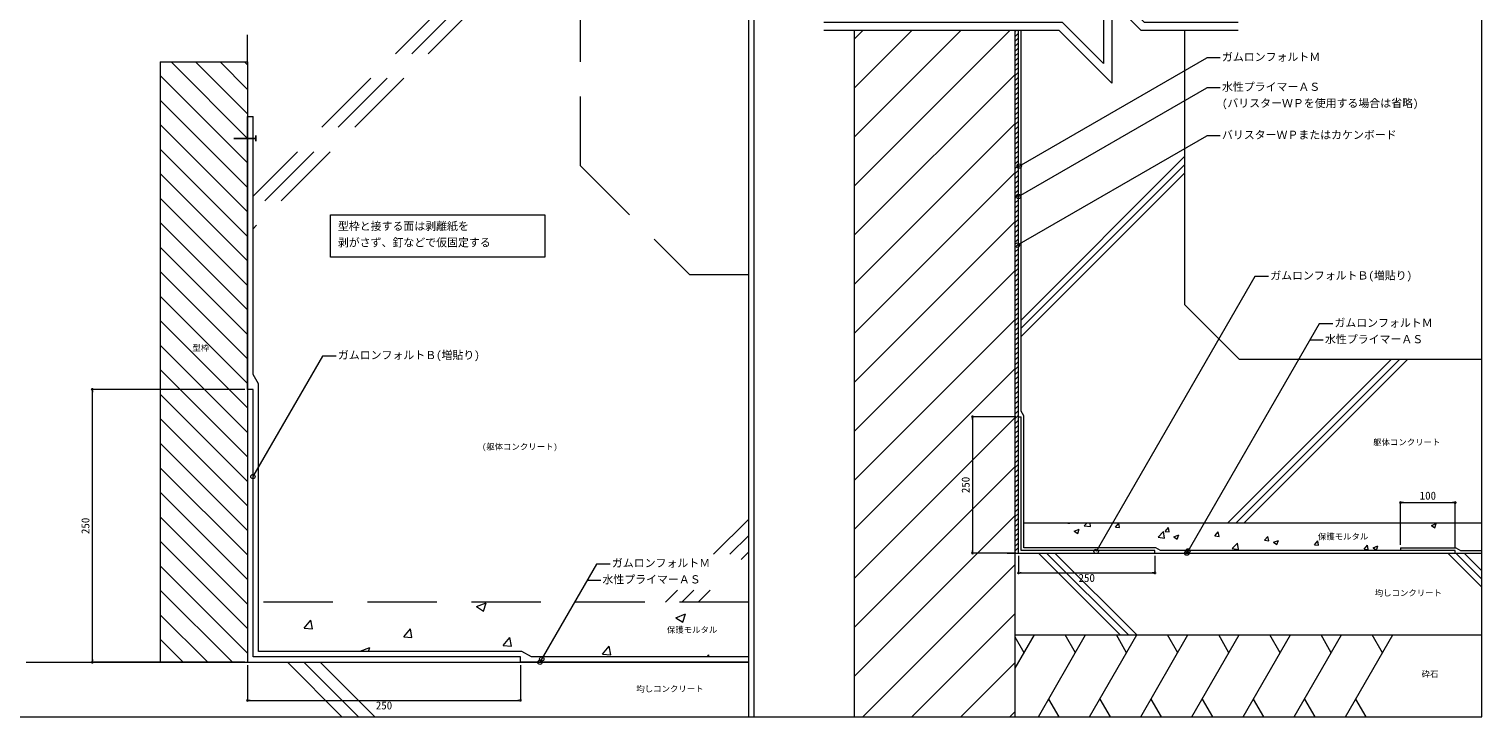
# Model space of a CAD drawing. Units: millimetres, scale not verified. Extents: x -2000 to 2000, y -1375 to 1375.
# Drawn here: x -662 to 2000, y -1375 to -115 of the extents above; entities that cross this region are included whole.
import ezdxf
from ezdxf.enums import TextEntityAlignment as Align

# ---------------------------------------------------------------- set-up
doc = ezdxf.new("R2010")
doc.units = ezdxf.units.MM
doc.header["$LTSCALE"] = 10
doc.linetypes.add('USER2', pattern=[19.05, 12.7, -6.35])
for name, color, linetype, lineweight in [('0-0_0', 7, 'Continuous', 25), ('0-1_HATCH', 9, 'Continuous', 18), ('0-3_KUTAI', 3, 'Continuous', 18), ('0-4_BOUSUI', 1, 'Continuous', 18), ('0-5_MOJI', 7, 'Continuous', 18), ('0-6_sunpo', 7, 'Continuous', 18), ('0-9_waku', 7, 'Continuous', 18), ('0-A_bousui2', 7, 'USER2', 25), ('0-B_KUTAI2', 3, 'USER2', 18)]:
    doc.layers.add(name, color=color, linetype=linetype, lineweight=lineweight)
doc.styles.add('ＭＳ ゴシック', font='')
doc.styles.get('ＭＳ ゴシック').set_extended_font_data('MS Gothic')

# ---------------------------------------------------------------- blocks, each defined once
blk = doc.blocks.new('_DOT')
at = {"layer": '0-0_0'}
for p, q in [((-0.5, 0), (-1, 0)), ((0.25, 0), (-0.25, 0))]:
    blk.add_line(p, q, dxfattribs=at)
blk.add_circle((0, 0), 0.25, dxfattribs=at)

msp = doc.modelspace()

# ---------------------------------------------------------------- linework, layer by layer
at = {"layer": '0-1_HATCH', "linetype": 'USER2'}
for p, q in [((99.38, -69.91), (-251.33, -420.63)), ((129.38, -69.91), (-251.33, -450.63)), ((159.38, -69.91), (-251.33, -480.63)), ((656.67, -1012.63), (592.34, -1076.95)), ((656.67, -1042.63), (622.34, -1076.95)), ((656.67, -1072.63), (642.74, -1086.55)), ((526.25, -1143.04), (504.38, -1164.91)), ((556.25, -1143.04), (534.38, -1164.91)), ((586.25, -1143.04), (564.38, -1164.91))]:
    msp.add_line(p, q, dxfattribs=at)
at = {"layer": '0-1_HATCH'}
for p, q in [((850, -133.35), (865.94, -117.41)), ((850, -223.16), (955.75, -117.41)), ((850, -312.96), (1045.55, -117.41)), ((850, -402.76), (1135.35, -117.41)), ((1145, -118.95), (1146.61, -117.34)), ((1145, -127.93), (1151, -121.93)), ((1145, -136.91), (1151, -130.91)), ((1145, -145.89), (1151, -139.89)), ((1145, -154.87), (1151, -148.87)), ((1145, -163.85), (1151, -157.85)), ((-261.33, -314.99), (-401.42, -174.91)), ((-261.33, -270.09), (-356.52, -174.91)), ((-261.33, -225.19), (-311.61, -174.91)), ((-261.33, -180.29), (-266.71, -174.91)), ((1145, -172.83), (1151, -166.83)), ((1145, -181.81), (1151, -175.81)), ((1145, -190.79), (1151, -184.79)), ((-261.33, -359.9), (-421.33, -199.9)), ((850, -492.56), (1145, -197.56)), ((1145, -199.77), (1151, -193.77)), ((1145, -208.75), (1151, -202.75)), ((1145, -217.73), (1151, -211.73)), ((1145, -226.71), (1151, -220.71)), ((1145, -235.69), (1151, -229.69)), ((1145, -244.67), (1151, -238.67)), ((-261.33, -404.8), (-421.33, -244.8)), ((1145, -253.65), (1151, -247.65)), ((1145, -262.63), (1151, -256.63)), ((1145, -271.61), (1151, -265.61)), ((-261.33, -449.7), (-421.33, -289.7)), ((850, -582.37), (1145, -287.37)), ((1145, -280.59), (1151, -274.59)), ((1145, -289.57), (1151, -283.57)), ((1145, -298.55), (1151, -292.55)), ((1145, -307.53), (1151, -301.53)), ((1145, -316.51), (1151, -310.51)), ((-261.33, -494.6), (-421.33, -334.6)), ((1145, -325.49), (1151, -319.49)), ((1145, -334.47), (1151, -328.47)), ((1145, -343.45), (1151, -337.45)), ((1145, -352.43), (1151, -346.43)), ((1145, -361.41), (1151, -355.41)), ((1145, -370.39), (1151, -364.39)), ((1456, -347.77), (1156, -647.77)), ((1456, -362.77), (1156, -662.77)), ((-261.33, -539.5), (-421.33, -379.5)), ((850, -672.17), (1145, -377.17)), ((1145, -379.37), (1151, -373.37)), ((1145, -388.35), (1151, -382.35)), ((1145, -397.33), (1151, -391.33)), ((1456, -377.77), (1156, -677.77)), ((-261.33, -584.4), (-421.33, -424.4)), ((1145, -406.31), (1151, -400.31)), ((1145, -415.29), (1151, -409.29)), ((1145, -424.28), (1151, -418.28)), ((1145, -433.26), (1151, -427.26)), ((1145, -442.24), (1151, -436.24)), ((1145, -451.22), (1151, -445.22)), ((-261.33, -629.3), (-421.33, -469.3)), ((850, -761.97), (1145, -466.97)), ((1145, -460.2), (1151, -454.2)), ((1145, -469.18), (1151, -463.18)), ((1145, -478.16), (1151, -472.16)), ((1145, -487.14), (1151, -481.14)), ((1145, -496.12), (1151, -490.12)), ((1145, -505.1), (1151, -499.1)), ((-261.33, -674.2), (-421.33, -514.2)), ((1145, -514.08), (1151, -508.08)), ((1145, -523.06), (1151, -517.06)), ((1145, -532.04), (1151, -526.04)), ((850, -851.77), (1145, -556.77)), ((1145, -541.02), (1151, -535.02)), ((1145, -550), (1151, -544)), ((1145, -558.98), (1151, -552.98)), ((-261.33, -719.11), (-421.33, -559.11)), ((1145, -567.96), (1151, -561.96)), ((1145, -576.94), (1151, -570.94)), ((1145, -585.92), (1151, -579.92)), ((-261.33, -764.01), (-421.33, -604.01)), ((1145, -594.9), (1151, -588.9)), ((1145, -603.88), (1151, -597.88)), ((1145, -612.86), (1151, -606.86)), ((1145, -621.84), (1151, -615.84)), ((1145, -630.82), (1151, -624.82)), ((1145, -639.8), (1151, -633.8)), ((-261.33, -808.91), (-421.33, -648.91)), ((850, -941.58), (1145, -646.58)), ((1145, -648.78), (1151, -642.78)), ((1145, -657.76), (1151, -651.76)), ((1145, -666.74), (1151, -660.74)), ((1145, -675.72), (1151, -669.72)), ((1145, -684.7), (1151, -678.7)), ((1145, -693.68), (1151, -687.68)), ((-261.33, -853.81), (-421.33, -693.81)), ((1145, -702.66), (1151, -696.66)), ((1145, -711.64), (1151, -705.64)), ((1145, -720.62), (1151, -714.62)), ((-261.33, -898.71), (-421.33, -738.71)), ((850, -1031.38), (1145, -736.38)), ((1145, -729.6), (1151, -723.6)), ((1145, -738.58), (1151, -732.58)), ((1145, -747.56), (1151, -741.56)), ((1833.86, -719.91), (1533.86, -1019.91)), ((1848.86, -719.91), (1548.86, -1019.91)), ((1863.86, -719.91), (1563.86, -1019.91)), ((1145, -756.54), (1151, -750.54)), ((1145, -765.52), (1151, -759.52)), ((1145, -774.51), (1151, -768.51)), ((-261.33, -943.61), (-421.33, -783.61)), ((1145, -783.49), (1151, -777.49)), ((1145, -792.47), (1151, -786.47)), ((1145, -801.45), (1151, -795.45)), ((1145, -810.43), (1151, -804.43)), ((1145, -819.41), (1151, -813.41)), ((1145, -828.39), (1151, -822.39)), ((-261.33, -988.51), (-421.33, -828.51)), ((850, -1121.18), (1145, -826.18)), ((1145, -837.37), (1151, -831.37)), ((1145, -846.35), (1151, -840.35)), ((1145, -855.33), (1151, -849.33)), ((-261.33, -1033.41), (-421.33, -873.41)), ((1145, -864.31), (1151, -858.31)), ((1145, -873.29), (1151, -867.29)), ((1145, -882.27), (1151, -876.27)), ((1145, -891.25), (1151, -885.25)), ((1145, -900.23), (1151, -894.23)), ((1145, -909.21), (1151, -903.21)), ((-261.33, -1078.32), (-421.33, -918.32)), ((850, -1210.98), (1145, -915.98)), ((1145, -918.19), (1151, -912.19)), ((1145, -927.17), (1151, -921.17)), ((1145, -936.15), (1151, -930.15)), ((1145, -945.13), (1151, -939.13)), ((1145, -954.11), (1151, -948.11)), ((1145, -963.09), (1151, -957.09)), ((-261.33, -1123.22), (-421.33, -963.22)), ((1145, -972.07), (1151, -966.07)), ((1145, -981.05), (1151, -975.05)), ((1145, -990.03), (1151, -984.03)), ((-261.33, -1168.12), (-421.33, -1008.12)), ((850, -1300.79), (1145, -1005.79)), ((1145, -999.01), (1151, -993.01)), ((1145, -1007.99), (1151, -1001.99)), ((1145, -1016.97), (1151, -1010.97)), ((1145, -1025.95), (1151, -1019.95)), ((1145, -1034.93), (1151, -1028.93)), ((1145, -1043.91), (1151, -1037.91)), ((1241.52, -1019.91), (1245.08, -1020.22)), ((1245.09, -1020.22), (1245.03, -1019.91)), ((1253.09, -1034.6), (1261.99, -1031.19)), ((1253.1, -1034.6), (1259.41, -1038.86)), ((1259.41, -1038.86), (1261.99, -1031.19)), ((1271.47, -1024.66), (1276.03, -1019.91)), ((1271.48, -1024.66), (1282.77, -1026.41)), ((1282.77, -1026.41), (1282.01, -1019.91)), ((1328.58, -1027.53), (1334.71, -1020.23)), ((1328.58, -1027.53), (1336.17, -1028.19)), ((1336.18, -1028.19), (1334.71, -1020.23)), ((1407.01, -1045.68), (1416.91, -1035.37)), ((1418.31, -1047.43), (1416.91, -1035.37)), ((1419.67, -1035.5), (1427.27, -1036.16)), ((1419.68, -1035.5), (1425.8, -1028.2)), ((1427.27, -1036.16), (1425.8, -1028.2)), ((1510.77, -1043.47), (1516.89, -1036.17)), ((1518.36, -1044.14), (1516.89, -1036.17)), ((1907.35, -1024.15), (1916.24, -1020.74)), ((1907.35, -1024.15), (1913.67, -1028.41)), ((1913.67, -1028.41), (1916.24, -1020.74)), ((-261.33, -1213.02), (-421.33, -1053.02)), ((1145, -1052.89), (1151, -1046.89)), ((1145, -1061.87), (1151, -1055.87)), ((1407.02, -1045.68), (1418.31, -1047.43)), ((1435.61, -1044.77), (1444.5, -1041.36)), ((1435.61, -1044.77), (1441.93, -1049.03)), ((1441.93, -1049.03), (1444.5, -1041.36)), ((1510.77, -1043.47), (1518.36, -1044.13)), ((1542.55, -1066.7), (1552.45, -1056.39)), ((1553.85, -1068.45), (1552.45, -1056.39)), ((1601.86, -1051.44), (1607.98, -1044.14)), ((1601.86, -1051.44), (1609.45, -1052.1)), ((1609.45, -1052.11), (1607.98, -1044.14)), ((1618.13, -1054.94), (1627.02, -1051.53)), ((1618.13, -1054.94), (1624.44, -1059.2)), ((1624.44, -1059.2), (1627.02, -1051.53)), ((1692.95, -1059.4), (1699.07, -1052.11)), ((1692.95, -1059.41), (1700.54, -1060.07)), ((1700.54, -1060.08), (1699.08, -1052.11)), ((1784.04, -1067.37), (1790.17, -1060.08)), ((1791.64, -1068.05), (1790.17, -1060.08)), ((1800.64, -1065.11), (1809.53, -1061.7)), ((1806.96, -1069.37), (1809.53, -1061.7)), ((1145, -1070.85), (1151, -1064.85)), ((1149.92, -1074.91), (1151, -1073.83)), ((1337.46, -1224.91), (1187.46, -1074.91)), ((1352.46, -1224.91), (1202.46, -1074.91)), ((1367.46, -1224.91), (1217.46, -1074.91)), ((1542.55, -1066.7), (1553.85, -1068.45)), ((1784.04, -1067.37), (1791.63, -1068.04)), ((1800.64, -1065.11), (1806.96, -1069.38)), ((2000, -1137.45), (1937.46, -1074.91)), ((2000, -1122.45), (1952.46, -1074.91)), ((2000, -1107.45), (1967.46, -1074.91)), ((-261.33, -1257.92), (-421.33, -1097.92)), ((865.51, -1375.08), (1145, -1095.59)), ((-289.24, -1274.91), (-421.33, -1142.82)), ((158.24, -1172.84), (176.03, -1166.01)), ((170.87, -1181.36), (176.02, -1166.01)), ((-334.15, -1274.91), (-421.33, -1187.72)), ((-157.49, -1212.23), (-145.25, -1197.64)), ((-142.31, -1213.59), (-145.25, -1197.66)), ((158.24, -1172.84), (170.87, -1181.36)), ((523.27, -1193.18), (541.06, -1186.36)), ((523.27, -1193.18), (535.9, -1201.71)), ((535.91, -1201.7), (541.06, -1186.36)), ((955.37, -1375.03), (1145, -1185.39)), ((-157.5, -1212.23), (-142.32, -1213.56)), ((24.69, -1228.17), (36.94, -1213.58)), ((39.87, -1229.53), (36.93, -1213.6)), ((-379.05, -1274.91), (-421.33, -1232.62)), ((-55.17, -1254.76), (-37.39, -1247.94)), ((-39.73, -1254.91), (-37.39, -1247.94)), ((24.68, -1228.17), (39.87, -1229.5)), ((206.87, -1244.11), (222.05, -1245.44)), ((206.88, -1244.11), (219.12, -1229.52)), ((222.05, -1245.47), (219.12, -1229.55)), ((389.06, -1260.05), (401.31, -1245.46)), ((404.24, -1261.41), (401.3, -1245.49)), ((1145, -1285.96), (1180.25, -1224.91)), ((1161.5, -1257.39), (1145, -1228.81)), ((1187.4, -1374.91), (1274, -1224.91)), ((1255.25, -1257.39), (1236.5, -1224.91)), ((1281.15, -1374.91), (1367.75, -1224.91)), ((1349, -1257.39), (1330.25, -1224.91)), ((1374.9, -1374.91), (1461.5, -1224.91)), ((1442.75, -1257.39), (1424, -1224.91)), ((1468.65, -1374.91), (1555.25, -1224.91)), ((1536.5, -1257.39), (1517.75, -1224.91)), ((1562.4, -1374.91), (1649, -1224.91)), ((1630.25, -1257.39), (1611.5, -1224.91)), ((1656.15, -1374.91), (1742.75, -1224.91)), ((1724, -1257.39), (1705.25, -1224.91)), ((1749.9, -1374.91), (1836.5, -1224.91)), ((1817.75, -1257.39), (1799, -1224.91)), ((-88.42, -1374.91), (-188.42, -1274.91)), ((-58.42, -1374.91), (-158.42, -1274.91)), ((-28.42, -1374.91), (-128.42, -1274.91)), ((-55.18, -1254.76), (-54.96, -1254.91)), ((389.05, -1260.05), (404.23, -1261.38)), ((580.54, -1264.91), (583.49, -1261.4)), ((584.13, -1264.91), (583.49, -1261.43)), ((1045.22, -1374.97), (1145, -1275.2)), ((1206.15, -1342.43), (1224.9, -1374.91)), ((1299.9, -1342.43), (1318.65, -1374.91)), ((1393.65, -1342.43), (1412.4, -1374.91)), ((1487.4, -1342.43), (1506.15, -1374.91)), ((1581.15, -1342.43), (1599.9, -1374.91)), ((1674.9, -1342.43), (1693.65, -1374.91)), ((1768.65, -1342.43), (1787.4, -1374.91)), ((1135.08, -1374.92), (1145, -1365))]:
    msp.add_line(p, q, dxfattribs=at)
at = {"layer": '0-3_KUTAI'}
for p, q in [((1145, -1374.91), (1145, -117.41)), ((1151, -1074.91), (1151, -117.41)), ((1456, -619.91), (1456, -117.41)), ((-421.33, -174.91), (-261.33, -174.91)), ((-421.33, -174.91), (-421.33, -1274.91)), ((-261.33, -174.91), (-261.33, -1274.91)), ((1456, -619.91), (1556, -719.91)), ((2000, -719.91), (1556, -719.91)), ((2000, -1019.91), (1161, -1019.91)), ((1130, -1074.91), (2000, -1074.91)), ((1145, -1224.91), (2000, -1224.91)), ((-666.67, -1274.91), (656.67, -1274.91))]:
    msp.add_line(p, q, dxfattribs=at)
at = {"layer": '0-4_BOUSUI'}
for p, q in [((-261.33, -274.91), (-251.33, -274.91)), ((1151, -824.91), (1156, -824.91)), ((1401, -1074.91), (1401, -1069.91)), ((1851, -1064.91), (1851, -1069.91)), ((1951, -1074.91), (1951, -1069.91))]:
    msp.add_line(p, q, dxfattribs=at)
for points in [[(1951, -1069.91), (1411, -1069.91), (1402.34, -1064.91), (1185.14, -1064.91), (1161, -1064.91), (1161, -823.57), (1156, -814.91), (1156, -117.41)], [(656.67, -1274.91), (238.67, -1274.91), (238.67, -1264.91), (-251.33, -1264.91), (-251.33, -774.91), (-261.33, -774.91), (-261.33, -274.91)], [(656.67, -1264.91), (258.67, -1264.91), (241.35, -1254.91), (-241.33, -1254.91), (-241.33, -764.91), (-251.33, -747.59), (-251.33, -274.91)], [(-261.33, -774.91), (-261.33, -1274.91), (238.67, -1274.91), (238.67, -1264.91), (-251.33, -1264.91), (-251.33, -774.91)], [(1401, -1069.91), (1156, -1069.91), (1156, -824.91)], [(1851, -1064.91), (1952.34, -1064.91), (1961, -1069.91), (2000, -1069.91)]]:
    msp.add_lwpolyline(points, dxfattribs=at)
at = {"layer": '0-5_MOJI'}
for p, q in [((1152.26, -365.76), (1495.72, -167.46)), ((1520.72, -167.46), (1495.72, -167.46)), ((1151, -421.27), (1495.72, -222.25)), ((1520.72, -222.25), (1495.72, -222.25)), ((1148.8, -510.6), (1495.72, -310.3)), ((1520.72, -310.3), (1495.72, -310.3)), ((1584.1, -567.95), (1293.28, -1071.65)), ((1609.1, -567.95), (1584.1, -567.95)), ((1701.72, -654.69), (1459.1, -1074.91)), ((1726.72, -654.69), (1701.72, -654.69)), ((1709.4, -684.69), (1684.4, -684.69)), ((-123.88, -713.75), (-251.45, -934.72)), ((-98.88, -713.75), (-123.88, -713.75)), ((378.12, -1094.84), (274.16, -1274.91)), ((403.12, -1094.84), (378.12, -1094.84)), ((385.8, -1124.84), (360.8, -1124.84))]:
    msp.add_line(p, q, dxfattribs=at)
msp.add_lwpolyline([(-109.39, -455.08), (283.23, -455.08), (283.23, -532.75), (-109.39, -532.75)], close=True, dxfattribs=at)
for centre in [(1152.26, -365.76), (1151, -421.27), (1148.8, -510.6), (-251.45, -934.72), (1293.28, -1071.65), (1459.1, -1074.91), (1461.45, -1070.84), (274.16, -1274.91), (277.66, -1268.84)]:
    msp.add_circle(centre, 4, dxfattribs=at)
at = {"layer": '0-6_sunpo'}
for p, q in [((-266.33, -774.91), (-545.74, -774.91)), ((-545.74, -1269.91), (-545.74, -779.91)), ((1146, -824.91), (1066.82, -824.91)), ((1066.82, -829.91), (1066.82, -1069.91)), ((1851, -1059.91), (1851, -982.28)), ((1856, -982.28), (1946, -982.28)), ((1951, -1064.91), (1951, -982.28)), ((1146, -1074.91), (1066.82, -1074.91)), ((1151, -1079.91), (1151, -1111.1)), ((1401, -1079.91), (1401, -1111.1)), ((1156, -1111.1), (1396, -1111.1)), ((-266.33, -1274.91), (-545.74, -1274.91)), ((-261.33, -1279.91), (-261.33, -1344.69)), ((238.67, -1279.91), (238.67, -1344.69)), ((-256.33, -1344.69), (233.67, -1344.69))]:
    msp.add_line(p, q, dxfattribs=at)
for points in [[(1553.7, -102.41), (1381.77, -102.41), (1306.77, -27.41), (1306.77, -177.41), (1231.77, -102.41), (794.16, -102.41)], [(1553.7, -117.41), (1375.56, -117.41), (1321.77, -63.62), (1321.77, -213.62), (1225.56, -117.41), (794.16, -117.41)]]:
    msp.add_lwpolyline(points, dxfattribs=at)
at = {"layer": '0-9_waku'}
for p, q in [((656.67, -1374.91), (656.67, -69.91)), ((666.67, -1374.91), (666.67, -59.91))]:
    msp.add_line(p, q, dxfattribs=at)
at = {"layer": '0-9_waku', "color": 30}
msp.add_line((-251.33, -774.91), (-261.33, -774.91), dxfattribs=at)
at = {"layer": '0-9_waku'}
msp.add_lwpolyline([(-2000, -1374.91), (2000, -1374.91), (2000, 1375.09), (-2000, 1375.09)], close=True, dxfattribs=at)
at = {"layer": '0-A_bousui2'}
for p, q in [((-246.33, -314.91), (-286.33, -314.91)), ((-246.33, -309.91), (-246.33, -319.91))]:
    msp.add_line(p, q, dxfattribs=at)
at = {"layer": '0-B_KUTAI2'}
for p, q in [((348.67, -364.91), (348.67, -69.91)), ((-261.33, -174.91), (-261.33, -124.91)), ((348.67, -364.91), (548.67, -564.91)), ((656.67, -564.91), (548.67, -564.91)), ((656.67, -1164.91), (-241.33, -1164.91))]:
    msp.add_line(p, q, dxfattribs=at)
at = {"layer": '0-B_KUTAI2', "linetype": 'Continuous'}
msp.add_line((850, -117.41), (850, -1375.09), dxfattribs=at)

# ---------------------------------------------------------------- block references
at = {"layer": '0-6_sunpo', "xscale": 5, "yscale": 5}
for p, rotation in [((-545.74, -774.91), 90), ((1066.82, -824.91), 90), ((1851, -982.28), 180), ((1066.82, -1074.91), 270), ((1151, -1111.1), 180), ((-545.74, -1274.91), 270), ((-261.33, -1344.69), 180)]:
    msp.add_blockref('_DOT', p, dxfattribs=dict(at, rotation=rotation))
for p in [(1951, -982.28), (1401, -1111.1), (238.67, -1344.69)]:
    msp.add_blockref('_DOT', p, dxfattribs=at)

# ---------------------------------------------------------------- texts
at = {"layer": '0-5_MOJI', "style": 'ＭＳ ゴシック'}
for s, height, p in [('ガムロンフォルトＭ', 14.66, (1523.72, -177.46)), ('水性プライマーＡＳ', 14.66, (1523.72, -232.25)), ('(バリスターＷＰを使用する場合は省略)', 14.66, (1523.72, -262.25)), ('バリスターＷＰまたはカケンボード', 14.66, (1523.72, -320.3)), ('型枠と接する面は剥離紙を', 14.66, (-95.88, -487.5)), ('剥がさず、釘などで仮固定する', 14.66, (-95.88, -517.5)), ('ガムロンフォルトＢ(増貼り)', 14.66, (1612.1, -577.95)), ('ガムロンフォルトＭ', 14.66, (1729.72, -664.69)), ('型枠', 11, (-362.38, -707.89)), ('水性プライマーＡＳ', 14.66, (1712.4, -694.69)), ('ガムロンフォルトＢ(増貼り)', 14.66, (-95.88, -723.75)), ('(躯体コンクリート)', 11, (168.39, -888.79)), ('躯体コンクリート', 11, (1800.72, -880.49)), ('保護モルタル', 11, (1699.44, -1053.34)), ('ガムロンフォルトＭ', 14.66, (406.12, -1104.84)), ('水性プライマーＡＳ', 14.66, (388.8, -1134.84)), ('均しコンクリート', 11, (1803.59, -1156.75)), ('保護モルタル', 11, (506.79, -1224.28)), ('砕石', 11, (1889.42, -1305.4)), ('均しコンクリート', 11, (450.86, -1332.46))]:
    msp.add_text(s, height=height, dxfattribs=at).set_placement(p, align=Align.BOTTOM_LEFT)
at = {"layer": '0-6_sunpo', "style": 'ＭＳ ゴシック'}
for p in [(1065.82, -964.91), (-546.74, -1039.91)]:
    msp.add_text('250', height=14.66, rotation=90, dxfattribs=at).set_placement(p, align=Align.BOTTOM_LEFT)
for s, p in [('100', (1886, -981.28)), ('250', (1261, -1132.1)), ('250', (-26.33, -1365.69))]:
    msp.add_text(s, height=14.66, dxfattribs=at).set_placement(p, align=Align.BOTTOM_LEFT)

doc.saveas('drawing.dxf')
